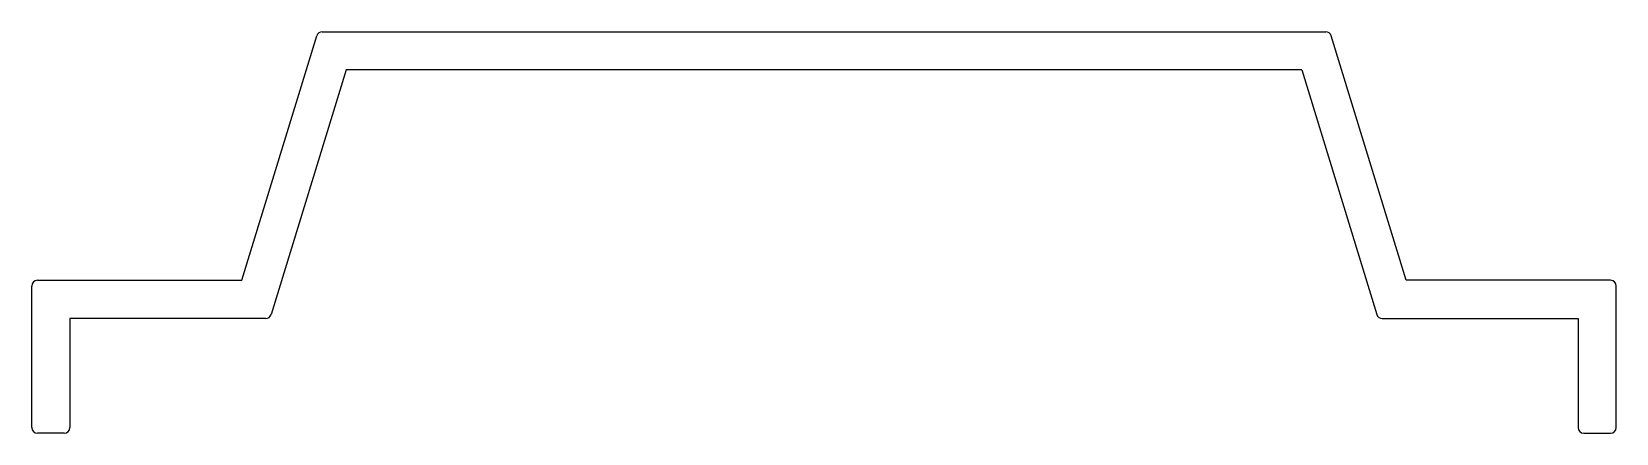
# Model space of a CAD drawing. Extents: x 2454.8 to 2537.8, y 1529.3 to 1550.3.
import ezdxf

# ---------------------------------------------------------------- set-up
doc = ezdxf.new("R2010")
doc.units = 0
doc.layers.add('HT-MAUER', color=6, linetype='CONTINUOUS')

msp = doc.modelspace()

# ---------------------------------------------------------------- linework, layer by layer
at = {"layer": 'HT-MAUER', "color": 0}
for p, q in [((2465.813, 1537.258), (2469.747, 1550.046)), ((2470.034, 1550.258), (2522.591, 1550.258)), ((2526.813, 1537.258), (2522.878, 1550.046)), ((2471.29, 1548.258), (2467.355, 1535.469)), ((2521.335, 1548.258), (2471.29, 1548.258)), ((2521.335, 1548.258), (2525.27, 1535.469)), ((2455.113, 1537.258), (2465.813, 1537.258)), ((2537.513, 1537.258), (2526.813, 1537.258)), ((2454.813, 1529.558), (2454.813, 1536.958)), ((2537.813, 1529.558), (2537.813, 1536.958)), ((2456.813, 1535.258), (2456.813, 1529.558)), ((2467.068, 1535.258), (2456.813, 1535.258)), ((2525.557, 1535.258), (2535.813, 1535.258)), ((2535.813, 1535.258), (2535.813, 1529.558)), ((2456.513, 1529.258), (2455.113, 1529.258)), ((2536.113, 1529.258), (2537.513, 1529.258))]:
    msp.add_line(p, q, dxfattribs=at)
for centre, start, end in [((2470.034, 1549.958), 90, 162.89727), ((2522.591, 1549.958), 17.10273, 90), ((2455.113, 1536.958), 90, 180), ((2537.513, 1536.958), 0, 90), ((2467.068, 1535.558), 270, 342.89727), ((2525.557, 1535.558), 197.10273, 270), ((2455.113, 1529.558), 180, 270), ((2456.513, 1529.558), 270, 0), ((2536.113, 1529.558), 180, 270), ((2537.513, 1529.558), 270, 0)]:
    msp.add_arc(centre, 0.3, start, end, dxfattribs=at)

doc.saveas('drawing.dxf')
